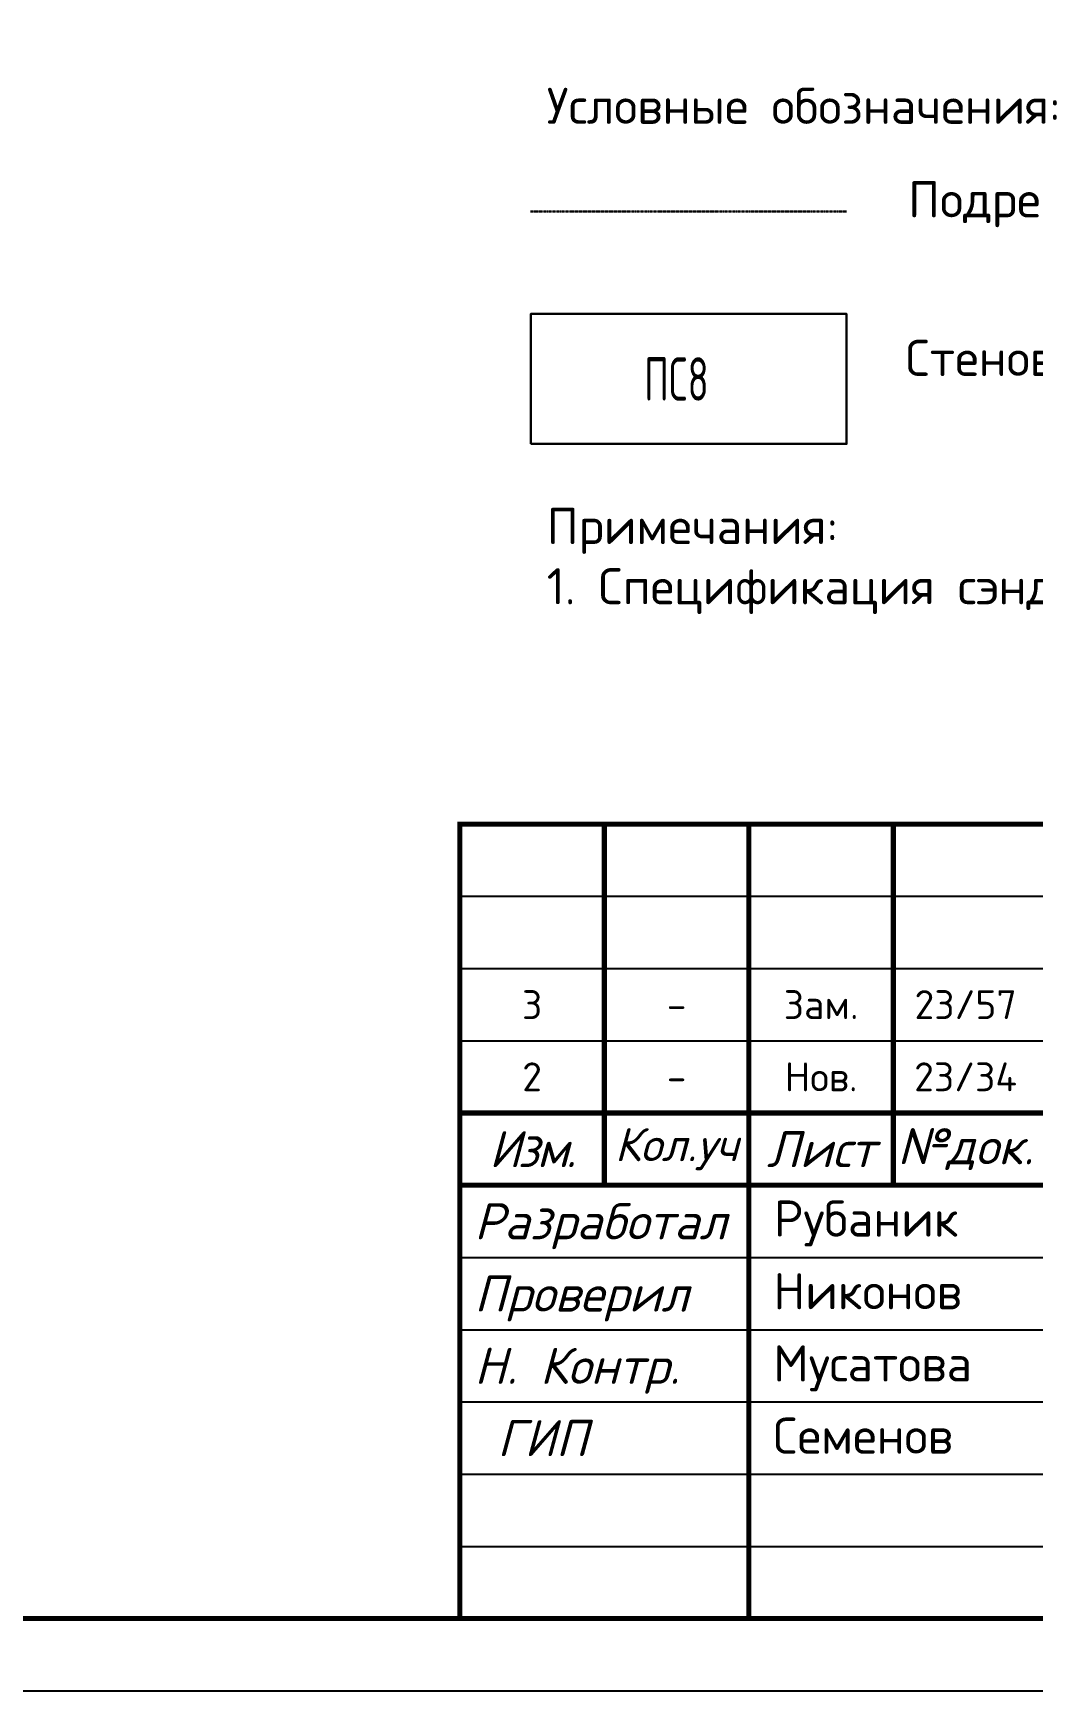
# Model space of a CAD drawing. Header units: millimetres. Extents: x 148937 to 2048786, y 870 to 351006.
# Drawn here: x 686045 to 692964, y 226991 to 238465 of the extents above; entities that cross this region are included whole.
import ezdxf
from ezdxf.enums import TextEntityAlignment as Align

# ---------------------------------------------------------------- set-up
doc = ezdxf.new("R2010")
doc.units = ezdxf.units.MM
doc.linetypes.add('_ШТР__2__1_', pattern=[3, 2, -1])
doc.layers.add('PDF _Геометрия', color=7, linetype='Continuous')
doc.layers.add('Текстовые примечания', color=52, linetype='Continuous', lineweight=25)
doc.styles.add('_PP_Text Style', font='cs_gost2304.shx', dxfattribs={"width": 0.8})
doc.styles.add('ICOCPEUR', font='isocpeur.ttf', dxfattribs={"height": 2})
doc.styles.add('М2.5', font='isocpeui.ttf', dxfattribs={"height": 2.5})
doc.styles.add('М3', font='isocpeui.ttf', dxfattribs={"height": 3})

# ---------------------------------------------------------------- blocks, each defined once
blk = doc.blocks.new('*U427')
blk.add_lwpolyline([(0, 0), (594, 0), (594, 420), (0, 420)], close=True)
at = {"const_width": 0.35}
for points in [[(20, 5), (589, 5), (589, 415), (20, 415)], [(404, 60), (589, 60), (589, 5), (404, 5)]]:
    blk.add_lwpolyline(points, close=True, dxfattribs=at)
for points in [[(414, 35), (414, 60)], [(424, 5), (424, 60)], [(434, 35), (434, 60)], [(404, 40), (469, 40)], [(404, 35), (469, 35)]]:
    blk.add_lwpolyline(points, dxfattribs=at)
for points in [[(404, 55), (469, 55)], [(404, 50), (469, 50)], [(404, 45), (469, 45)], [(404, 30), (469, 30)], [(404, 25), (469, 25)], [(404, 20), (469, 20)], [(404, 15), (469, 15)], [(404, 10), (469, 10)]]:
    blk.add_lwpolyline(points)
at = {"width": 10, "attachment_point": 5, "style": 'М2.5'}
for s, insert, char_height in [('{\\T0.9;Изм.}', (409, 37.5), 2.5), ('Кол.уч', (419, 37.5), 2.3), ('Лист', (429, 37.5), 2.5), ('№док.', (439, 37.5), 2.5)]:
    blk.add_mtext(s, dxfattribs=dict(at, insert=insert, char_height=char_height))
at = {"style": 'М2.5'}
for tag, height, p in [('ГРАФА_ЗАКАЗЧИК', 2.5, (474.05, 55)), ('ГРАФА_10Ф3-1', 2.5, (405, 32.5)), ('ГРАФА_13Ф3-1', 2.5, (460, 32.5)), ('ГРАФА_10Ф3-2', 2.5, (405, 27.5)), ('ГРАФА_13Ф3-2', 2.5, (460, 27.5)), ('ГРАФА_10Ф3-3', 2.5, (405, 22.5)), ('ГРАФА_13Ф3-3', 2.5, (460, 22.5)), ('ГРАФА_10Ф3-4', 2.5, (405, 17.5)), ('ГРАФА_13Ф3-4', 2.5, (460, 17.5)), ('ГРАФА_10Ф3-5', 2.5, (405, 12.5)), ('ГРАФА_13Ф3-5', 2.5, (460, 12.5)), ('ГРАФА_10Ф3-6', 2.5, (405, 7.5)), ('ГРАФА_13Ф3-6', 2.5, (460, 7.5)), ('СВОЙСТВА_2', 3, (549.57, 2.5)), ('ФОРМАТ', 3, (527.51, 2.5))]:
    blk.add_attdef(tag, text='', height=height, dxfattribs=at).set_placement(p, align=Align.MIDDLE_LEFT)
at = {"style": 'М3'}
for tag, p in [('ГРАФА_1Ф3', (529, 55)), ('ГРАФА_6Ф3', (546.5, 25)), ('ГРАФА_7Ф3', (562.5, 25)), ('ГРАФА_8Ф3', (580, 25))]:
    blk.add_attdef(tag, text='', height=3, dxfattribs=at).set_placement(p, align=Align.MIDDLE_CENTER)
at = {"lineweight": 30, "flags": 104}
for tag, height, p in [('ГРАФА_2Ф3', 2.4, (529, 42.5)), ('ГРАФА_3Ф3', 2.5, (504, 27.5)), ('ГРАФА_4Ф3', 2.5, (504, 12.5))]:
    blk.add_attdef(tag, text='', height=height, dxfattribs=at).set_placement(p, align=Align.MIDDLE_CENTER)

msp = doc.modelspace()

# ---------------------------------------------------------------- linework, layer by layer
at = {"layer": 'PDF _Геометрия', "color": 7, "linetype": '_ШТР__2__1_', "lineweight": 30}
msp.add_line((689488.21679, 237229.94102), (691672.92037, 237229.94102), dxfattribs=at)
at = {"layer": 'PDF _Геометрия', "color": 7, "lineweight": 30}
msp.add_lwpolyline([(689489.33465, 235621.95405), (689489.33465, 236522.06144), (691674.03823, 236522.06144), (691674.03823, 235621.95405)], close=True, dxfattribs=at)

# ---------------------------------------------------------------- block references
ref = msp.add_blockref('*U427', (648598.19361, 226991), dxfattribs=dict(xscale=100, yscale=100, zscale=100))
ref.add_attrib('ГРАФА_10Ф3-1', 'Разработал', dxfattribs={"height": 250, "style": 'М2.5'}).set_placement((689098.16881, 230241), align=Align.MIDDLE_LEFT)
ref.add_attrib('ГРАФА_10Ф3-2', 'Проверил', dxfattribs={"height": 250, "style": 'М2.5'}).set_placement((689098.16881, 229741), align=Align.MIDDLE_LEFT)
ref.add_attrib('ГРАФА_10Ф3-3', 'Н. Контр.', dxfattribs={"height": 250, "style": 'М2.5'}).set_placement((689098.16881, 229241), align=Align.MIDDLE_LEFT)
ref.add_attrib('ГРАФА_10Ф3-4', ' ГИП', dxfattribs={"height": 250, "style": 'М2.5'}).set_placement((689098.16881, 228741), align=Align.MIDDLE_LEFT)

# ---------------------------------------------------------------- texts
at = {"color": 0, "lineweight": -2, "style": 'ICOCPEUR'}
for s, insert, char_height, width, attachment_point in [('Условные обозначения:', (689599.30264, 238087.5438), 250, 4211.2933917, 1), ('Подрезка после монтажа сэндвич-панели (размер уточнить по месту)', (692099.97373, 237439.9387), 250, 12787.8051939, 1), ('Стеновая сэндвич-панель', (692083.13172, 236342.67077), 250, 7888.0173345, 1), ('Примечания:\\P1. Спецификация сэндвич-панелей приведена на листе 20.', (689599.30264, 235178.85241), 250, 10210.5205527, 1), ('3', (689498.16881, 231741), 200, 1000, 5), ('Зам.', (691498.16881, 231741), 200, 1000, 5), ('23/57', (692498.16881, 231741), 200, 1000, 5), ('-', (690498.16881, 231741), 200, 1000, 5), ('2', (689498.16881, 231241), 200, 1000, 5), ('Нов.', (691498.16881, 231241), 200, 1000, 5), ('23/34', (692498.16881, 231241), 200, 1000, 5), ('-', (690498.16881, 231241), 200, 1000, 5), ('Рубаник', (691170.6844, 230385.00988), 250, 1672.8532521, 1), ('Никонов', (691167.26249, 229882.34786), 250, 1672.8532521, 1), ('Мусатова', (691167.26249, 229382.34786), 250, 1672.8532521, 1), ('Семенов', (691167.26249, 228882.34786), 250, 1672.8532521, 1)]:
    msp.add_mtext(s, dxfattribs=dict(at, insert=insert, char_height=char_height, width=width, attachment_point=attachment_point))
at = {"layer": 'Текстовые примечания', "color": 7, "style": '_PP_Text Style', "width": 0.8}
msp.add_text('ПС8', height=300, dxfattribs=at).set_placement((690273.41071, 235921.4129))

doc.saveas('drawing.dxf')
